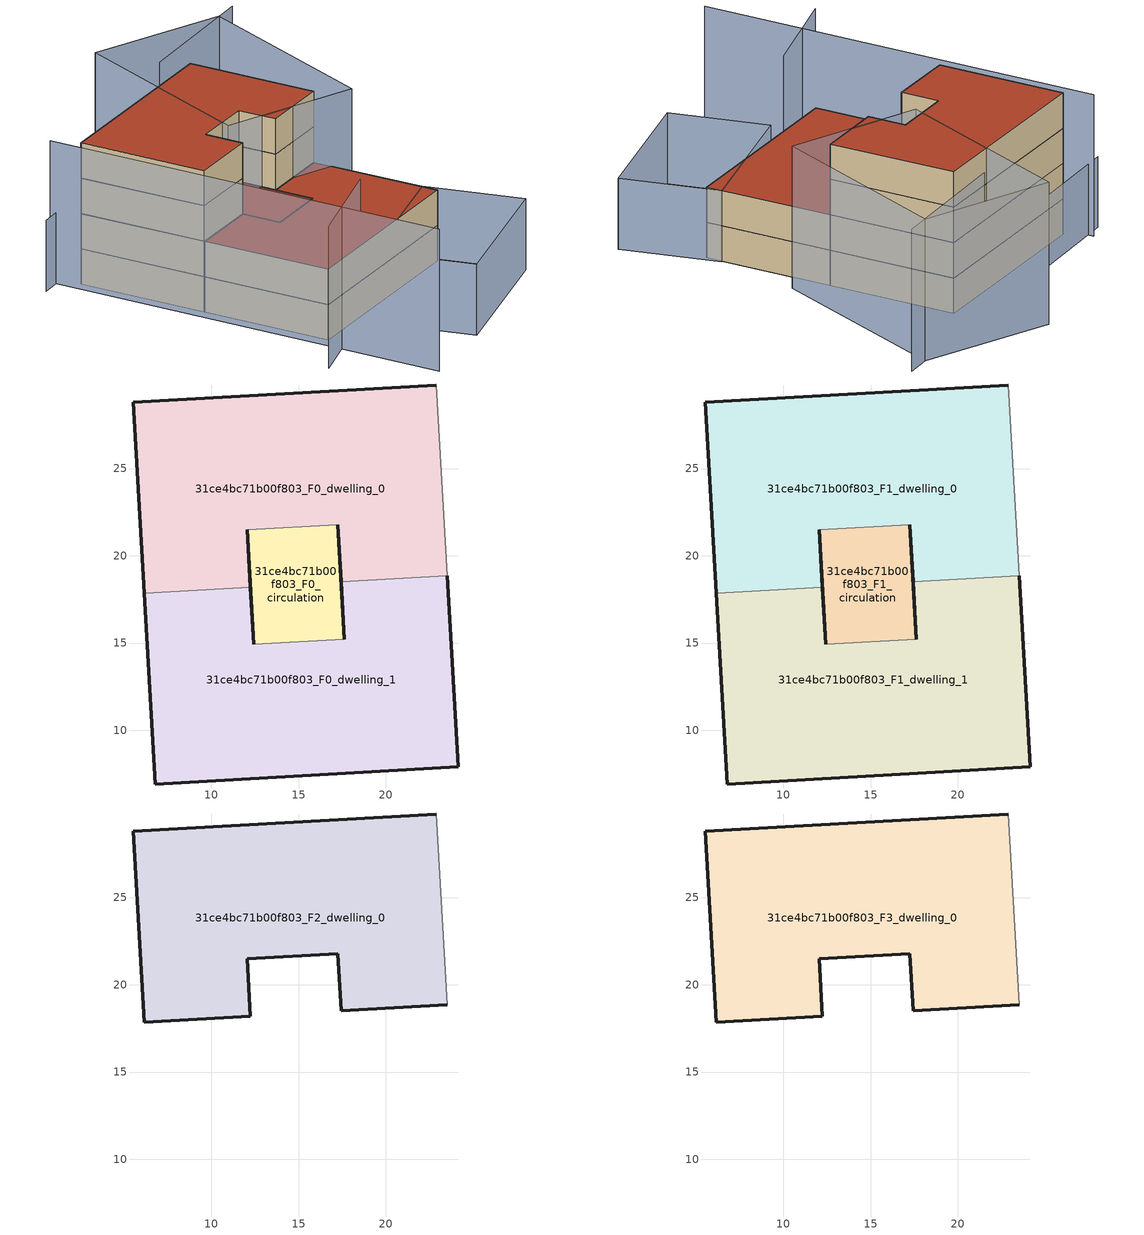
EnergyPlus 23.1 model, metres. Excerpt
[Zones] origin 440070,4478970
31ce4bc71b00f803_F0_dwelling_0
 floor ground (EU_floor_Construction): 23.52,18.85 22.9,29.79 5.54,28.8 6.16,17.86 12.24,18.21 12.05,21.49 17.26,21.79 17.44,18.5 z0
 wall outside (EU_wall_Construction): 17.44,18.5 17.26,21.79 / 12.05,21.49 12.24,18.21 / 6.16,17.86 5.54,28.8 22.9,29.79 z0:3
 wall adiabatic (EU_wall_Construction): 22.9,29.79 23.52,18.85 z0:3
 wall to 31ce4bc71b00f803_F0_circulation (EU_wall_Construction): 17.26,21.79 12.05,21.49 z0:3
 wall to 31ce4bc71b00f803_F0_dwelling_1 (EU_wall_Construction): 12.24,18.21 6.16,17.86 / 23.52,18.85 17.44,18.5 z0:3
31ce4bc71b00f803_F0_dwelling_1
 floor ground (EU_floor_Construction): 24.14,7.92 23.52,18.85 17.44,18.5 17.63,15.22 12.42,14.93 12.24,18.21 6.16,17.86 6.79,6.93 z0
 wall outside (EU_wall_Construction): 12.24,18.21 12.42,14.93 / 17.63,15.22 17.44,18.5 / 23.52,18.85 24.14,7.92 6.79,6.93 6.16,17.86 z0:3
 wall to 31ce4bc71b00f803_F0_circulation (EU_wall_Construction): 12.42,14.93 17.63,15.22 z0:3
31ce4bc71b00f803_F0_circulation
 floor ground (EU_floor_Construction): 17.63,15.22 17.26,21.79 12.05,21.49 12.42,14.93 z0
 wall outside (EU_wall_Construction): 17.26,21.79 17.63,15.22 / 12.42,14.93 12.05,21.49 z0:3
31ce4bc71b00f803_F1_dwelling_0
 floor to 31ce4bc71b00f803_F0_dwelling_0 (EU_floor_Construction): 23.52,18.85 22.9,29.79 5.54,28.8 6.16,17.86 12.24,18.21 12.05,21.49 17.26,21.79 17.44,18.5 z3
 wall outside (EU_wall_Construction): 17.44,18.5 17.26,21.79 / 12.05,21.49 12.24,18.21 / 6.16,17.86 5.54,28.8 22.9,29.79 z3:6
 wall adiabatic (EU_wall_Construction): 22.9,29.79 23.52,18.85 z3:6
 wall to 31ce4bc71b00f803_F1_circulation (EU_wall_Construction): 17.26,21.79 12.05,21.49 z3:6
 wall to 31ce4bc71b00f803_F1_dwelling_1 (EU_wall_Construction): 12.24,18.21 6.16,17.86 / 23.52,18.85 17.44,18.5 z3:6
31ce4bc71b00f803_F1_dwelling_1
 floor to 31ce4bc71b00f803_F0_dwelling_1 (EU_floor_Construction): 24.14,7.92 23.52,18.85 17.44,18.5 17.63,15.22 12.42,14.93 12.24,18.21 6.16,17.86 6.79,6.93 z3
 wall outside (EU_wall_Construction): 12.24,18.21 12.42,14.93 / 17.63,15.22 17.44,18.5 / 23.52,18.85 24.14,7.92 6.79,6.93 6.16,17.86 z3:6
 wall to 31ce4bc71b00f803_F1_circulation (EU_wall_Construction): 12.42,14.93 17.63,15.22 z3:6
 roof outside (EU_roof_Construction): 23.52,18.85 24.14,7.92 6.79,6.93 6.16,17.86 12.24,18.21 12.42,14.93 17.63,15.22 17.44,18.5 z6
31ce4bc71b00f803_F1_circulation
 floor to 31ce4bc71b00f803_F0_circulation (EU_floor_Construction): 17.63,15.22 17.26,21.79 12.05,21.49 12.42,14.93 z3
 wall outside (EU_wall_Construction): 17.26,21.79 17.63,15.22 / 12.42,14.93 12.05,21.49 z3:6
 roof outside (EU_roof_Construction): 17.26,21.79 17.63,15.22 12.42,14.93 12.05,21.49 z6
31ce4bc71b00f803_F2_dwelling_0
 floor to 31ce4bc71b00f803_F1_dwelling_0 (EU_floor_Construction): 23.52,18.85 22.9,29.79 5.54,28.8 6.16,17.86 12.24,18.21 12.05,21.49 17.26,21.79 17.44,18.5 z6
 wall outside (EU_wall_Construction): 23.52,18.85 17.44,18.5 17.26,21.79 12.05,21.49 12.24,18.21 6.16,17.86 5.54,28.8 22.9,29.79 z6:9
 wall adiabatic (EU_wall_Construction): 22.9,29.79 23.52,18.85 z6:9
31ce4bc71b00f803_F3_dwelling_0
 floor to 31ce4bc71b00f803_F2_dwelling_0 (EU_floor_Construction): 23.52,18.85 22.9,29.79 5.54,28.8 6.16,17.86 12.24,18.21 12.05,21.49 17.26,21.79 17.44,18.5 z9
 wall outside (EU_wall_Construction): 23.52,18.85 17.44,18.5 17.26,21.79 12.05,21.49 12.24,18.21 6.16,17.86 5.54,28.8 22.9,29.79 z9:12
 wall adiabatic (EU_wall_Construction): 22.9,29.79 23.52,18.85 z9:12
 roof outside (EU_roof_Construction): 22.9,29.79 23.52,18.85 17.44,18.5 17.26,21.79 12.05,21.49 12.24,18.21 6.16,17.86 5.54,28.8 z12
shading: 2.3,4.01 11.21,6.77 / 4.6,31.02 6.43,-3.47 / 33.88,32.91 21.79,31.88 / 31.7,32.77 25.45,16.61 / 25.45,16.61 14.37,20.89 / 14.37,20.89 20.62,37.05 / 20.62,37.05 31.7,32.77 z0:12; 21.92,32 2.98,30.36 / 13.76,-2.28 11.51,5.79 / 11.51,5.79 24.13,9.31 / 24.13,9.31 26.38,1.24 / 26.38,1.24 13.76,-2.28 z0:6
[Building]
EU S2 Campaign: North Axis=0; Terrain=City; Solar Distribution=FullExterior
[Site:Location]
Madrid: Latitude=40.5; Longitude=-3.5; Time Zone=1; Elevation=609
[SizingPeriod:WeatherFileDays]
AnnualSizingPeriod: Begin Month=1; Begin Day of Month=1; End Month=12; End Day of Month=31; Day of Week for Start Day=Monday; Use Weather File Daylight Saving Period=No; Use Weather File Rain and Snow Indicators=No
[MATERIAL]
EU_InternalMass_Material: Roughness=MediumRough; Thickness=0.1; Conductivity=1; Density=1800; Specific Heat=900; Thermal Absorptance=0.9; Solar Absorptance=0.7; Visible Absorptance=0.7
[MATERIAL:NOMASS] Roughness=MediumRough; Thermal Absorptance=0.9; Solar Absorptance=0.7; Visible Absorptance=0.7
Name | Thermal Resistance
EU_wall_NoMass | 0.609216
EU_roof_NoMass | 0.513268
EU_floor_NoMass | 0.568163
[CONSTRUCTION]
EU_wall_Construction: EU_wall_NoMass
EU_roof_Construction: EU_roof_NoMass
EU_floor_Construction: EU_floor_NoMass
EU_InternalMass_Construction: EU_InternalMass_Material
[ZONE] Type=1; Multiplier=1; Ceiling Height=autocalculate; Floor Area=autocalculate; Part of Total Floor Area=Yes
Name | Volume
31ce4bc71b00f803_F0_dwelling_0 | 519.816
31ce4bc71b00f803_F1_dwelling_0; 31ce4bc71b00f803_F2_dwelling_0; 31ce4bc71b00f803_F3_dwelling_0; 31ce4bc71b00f803_F0_dwelling_1; 31ce4bc71b00f803_F1_dwelling_1 | 519.815
31ce4bc71b00f803_F0_circulation; 31ce4bc71b00f803_F1_circulation | 102.817
[INTERNALMASS] Construction=EU_InternalMass_Construction
Name | Zone or ZoneList | Surface Area
31ce4bc71b00f803_F0_dwelling_0_EU_InternalMass | 31ce4bc71b00f803_F0_dwelling_0 | 173.268
31ce4bc71b00f803_F0_dwelling_1_EU_InternalMass | 31ce4bc71b00f803_F0_dwelling_1 | 173.268
31ce4bc71b00f803_F1_dwelling_0_EU_InternalMass | 31ce4bc71b00f803_F1_dwelling_0 | 173.268
31ce4bc71b00f803_F1_dwelling_1_EU_InternalMass | 31ce4bc71b00f803_F1_dwelling_1 | 173.268
31ce4bc71b00f803_F2_dwelling_0_EU_InternalMass | 31ce4bc71b00f803_F2_dwelling_0 | 381.15
31ce4bc71b00f803_F3_dwelling_0_EU_InternalMass | 31ce4bc71b00f803_F3_dwelling_0 | 381.15
[OTHEREQUIPMENT] Fuel Type=Electricity; Design Level Calculation Method=Watts/Area; Power per Zone Floor Area=1; Fraction Latent=0; Fraction Radiant=0; Fraction Lost=0; Carbon Dioxide Generation Rate=0; EndUse Subcategory=EU_Step8_InternalGains
Name | Zone or ZoneList or Space or SpaceList | Schedule
EU_Step8_InternalGain_31ce4bc71b00f803_F0_dwelling_0_f000 | 31ce4bc71b00f803_F0_dwelling_0 | EU_Step8_GainSchedule_31ce4bc71b00f803_F0_dwelling_0_f000
EU_Step8_InternalGain_31ce4bc71b00f803_F0_dwelling_1_f000 | 31ce4bc71b00f803_F0_dwelling_1 | EU_Step8_GainSchedule_31ce4bc71b00f803_F0_dwelling_1_f000
EU_Step8_InternalGain_31ce4bc71b00f803_F1_dwelling_0_f000 | 31ce4bc71b00f803_F1_dwelling_0 | EU_Step8_GainSchedule_31ce4bc71b00f803_F1_dwelling_0_f000
EU_Step8_InternalGain_31ce4bc71b00f803_F1_dwelling_1_f000 | 31ce4bc71b00f803_F1_dwelling_1 | EU_Step8_GainSchedule_31ce4bc71b00f803_F1_dwelling_1_f000
EU_Step8_InternalGain_31ce4bc71b00f803_F2_dwelling_0_f000 | 31ce4bc71b00f803_F2_dwelling_0 | EU_Step8_GainSchedule_31ce4bc71b00f803_F2_dwelling_0_f000
EU_Step8_InternalGain_31ce4bc71b00f803_F3_dwelling_0_f000 | 31ce4bc71b00f803_F3_dwelling_0 | EU_Step8_GainSchedule_31ce4bc71b00f803_F3_dwelling_0_f000
[ZONEINFILTRATION:DESIGNFLOWRATE] Schedule=EU_AlwaysOn; Design Flow Rate Calculation Method=Flow/Area; Flow Rate per Floor Area=0.0005; Constant Term Coefficient=1; Temperature Term Coefficient=0; Velocity Term Coefficient=0; Velocity Squared Term Coefficient=0
Name | Zone or ZoneList or Space or SpaceList
EU_Circulation_Infiltration_31ce4bc71b00f803_F0_circulation | 31ce4bc71b00f803_F0_circulation
EU_Circulation_Infiltration_31ce4bc71b00f803_F1_circulation | 31ce4bc71b00f803_F1_circulation
[ZONEVENTILATION:DESIGNFLOWRATE] Schedule=EU_AlwaysOn; Design Flow Rate Calculation Method=AirChanges/Hour; Air Changes per Hour=0.752966; Ventilation Type=Natural; Fan Pressure Rise=0; Fan Total Efficiency=1; Constant Term Coefficient=1; Temperature Term Coefficient=0; Velocity Term Coefficient=0; Velocity Squared Term Coefficient=0; Minimum Indoor Temperature=-100; Maximum Indoor Temperature=100; Delta Temperature=-100; Minimum Outdoor Temperature=-100; Maximum Outdoor Temperature=100; Maximum Wind Speed=40
Name | Zone or ZoneList or Space or SpaceList
EU_ConstantAir_31ce4bc71b00f803_F0_dwelling_0 | 31ce4bc71b00f803_F0_dwelling_0
EU_ConstantAir_31ce4bc71b00f803_F0_dwelling_1 | 31ce4bc71b00f803_F0_dwelling_1
EU_ConstantAir_31ce4bc71b00f803_F1_dwelling_0 | 31ce4bc71b00f803_F1_dwelling_0
EU_ConstantAir_31ce4bc71b00f803_F1_dwelling_1 | 31ce4bc71b00f803_F1_dwelling_1
EU_ConstantAir_31ce4bc71b00f803_F2_dwelling_0 | 31ce4bc71b00f803_F2_dwelling_0
EU_ConstantAir_31ce4bc71b00f803_F3_dwelling_0 | 31ce4bc71b00f803_F3_dwelling_0
[HVACTEMPLATE:THERMOSTAT] Constant Heating Setpoint=20; Constant Cooling Setpoint=50
EU_HeatOnly_31ce4bc71b00f803_F0_dwelling_0; EU_HeatOnly_31ce4bc71b00f803_F0_dwelling_1; EU_HeatOnly_31ce4bc71b00f803_F1_dwelling_0; EU_HeatOnly_31ce4bc71b00f803_F1_dwelling_1; EU_HeatOnly_31ce4bc71b00f803_F2_dwelling_0; EU_HeatOnly_31ce4bc71b00f803_F3_dwelling_0
[HVACTEMPLATE:ZONE:IDEALLOADSAIRSYSTEM] System Availability Schedule=EU_AlwaysOn; Maximum Heating Supply Air Temperature=50; Minimum Cooling Supply Air Temperature=13; Maximum Heating Supply Air Humidity Ratio=0.0156; Minimum Cooling Supply Air Humidity Ratio=0.0077; Heating Limit=NoLimit; Cooling Limit=NoLimit; Heating Availability Schedule=EU_AlwaysOn; Cooling Availability Schedule=EU_CoolingOff; Dehumidification Control Type=ConstantSensibleHeatRatio; Cooling Sensible Heat Ratio=0.7; Dehumidification Setpoint=60; Humidification Control Type=None; Humidification Setpoint=30; Outdoor Air Method=None; Outdoor Air Flow Rate per Person=0.00944; Outdoor Air Flow Rate per Zone Floor Area=0; Outdoor Air Flow Rate per Zone=0; Demand Controlled Ventilation Type=None; Outdoor Air Economizer Type=NoEconomizer; Heat Recovery Type=None; Sensible Heat Recovery Effectiveness=0.7; Latent Heat Recovery Effectiveness=0.65
Name | Template Thermostat
31ce4bc71b00f803_F0_dwelling_0 | EU_HeatOnly_31ce4bc71b00f803_F0_dwelling_0
31ce4bc71b00f803_F0_dwelling_1 | EU_HeatOnly_31ce4bc71b00f803_F0_dwelling_1
31ce4bc71b00f803_F1_dwelling_0 | EU_HeatOnly_31ce4bc71b00f803_F1_dwelling_0
31ce4bc71b00f803_F1_dwelling_1 | EU_HeatOnly_31ce4bc71b00f803_F1_dwelling_1
31ce4bc71b00f803_F2_dwelling_0 | EU_HeatOnly_31ce4bc71b00f803_F2_dwelling_0
31ce4bc71b00f803_F3_dwelling_0 | EU_HeatOnly_31ce4bc71b00f803_F3_dwelling_0
[SIZING:ZONE] Zone Cooling Design Supply Air Temperature Input Method=SupplyAirTemperature; Zone Cooling Design Supply Air Temperature=13; Zone Heating Design Supply Air Temperature Input Method=SupplyAirTemperature; Zone Heating Design Supply Air Temperature=50; Zone Cooling Design Supply Air Humidity Ratio=0.008; Zone Heating Design Supply Air Humidity Ratio=0.008; Cooling Design Air Flow Method=DesignDay; Cooling Design Air Flow Rate=0; Cooling Minimum Air Flow per Zone Floor Area=0.000762; Cooling Minimum Air Flow=0; Cooling Minimum Air Flow Fraction=0.2; Heating Design Air Flow Method=DesignDay; Heating Design Air Flow Rate=0; Heating Maximum Air Flow per Zone Floor Area=0.002032; Heating Maximum Air Flow=0.141576; Heating Maximum Air Flow Fraction=0.3; Account for Dedicated Outdoor Air System=No; Dedicated Outdoor Air System Control Strategy=NeutralSupplyAir; Dedicated Outdoor Air Low Setpoint Temperature for Design=autosize; Dedicated Outdoor Air High Setpoint Temperature for Design=autosize; Zone Load Sizing Method=Sensible Load Only No Latent Load; Zone Latent Cooling Design Supply Air Humidity Ratio Input Method=HumidityRatioDifference; Zone Cooling Design Supply Air Humidity Ratio Difference=0.005; Zone Latent Heating Design Supply Air Humidity Ratio Input Method=HumidityRatioDifference; Zone Humidification Design Supply Air Humidity Ratio Difference=0.005
31ce4bc71b00f803_F0_dwelling_0; 31ce4bc71b00f803_F0_dwelling_1; 31ce4bc71b00f803_F1_dwelling_0; 31ce4bc71b00f803_F1_dwelling_1; 31ce4bc71b00f803_F2_dwelling_0; 31ce4bc71b00f803_F3_dwelling_0
[SCHEDULE:CONSTANT]
Name | Hourly Value
EU_AlwaysOn | 1
EU_CoolingOff | 0
[SCHEDULE:FILE] Column Number=1; Rows to Skip at Top=0; Number of Hours of Data=8760; Column Separator=Comma; Interpolate to Timestep=No; Minutes per Item=60; Adjust Schedule for Daylight Savings=Yes
Name | File
EU_Step8_GainSchedule_31ce4bc71b00f803_F0_dwelling_0_f000 | ../../schedules/31ce4bc71b00f803/31ce4bc71b00f803_F0_dwelling_0_f000_gain.csv
EU_Step8_GainSchedule_31ce4bc71b00f803_F0_dwelling_1_f000 | ../../schedules/31ce4bc71b00f803/31ce4bc71b00f803_F0_dwelling_1_f000_gain.csv
EU_Step8_GainSchedule_31ce4bc71b00f803_F1_dwelling_0_f000 | ../../schedules/31ce4bc71b00f803/31ce4bc71b00f803_F1_dwelling_0_f000_gain.csv
EU_Step8_GainSchedule_31ce4bc71b00f803_F1_dwelling_1_f000 | ../../schedules/31ce4bc71b00f803/31ce4bc71b00f803_F1_dwelling_1_f000_gain.csv
EU_Step8_GainSchedule_31ce4bc71b00f803_F2_dwelling_0_f000 | ../../schedules/31ce4bc71b00f803/31ce4bc71b00f803_F2_dwelling_0_f000_gain.csv
EU_Step8_GainSchedule_31ce4bc71b00f803_F3_dwelling_0_f000 | ../../schedules/31ce4bc71b00f803/31ce4bc71b00f803_F3_dwelling_0_f000_gain.csv
